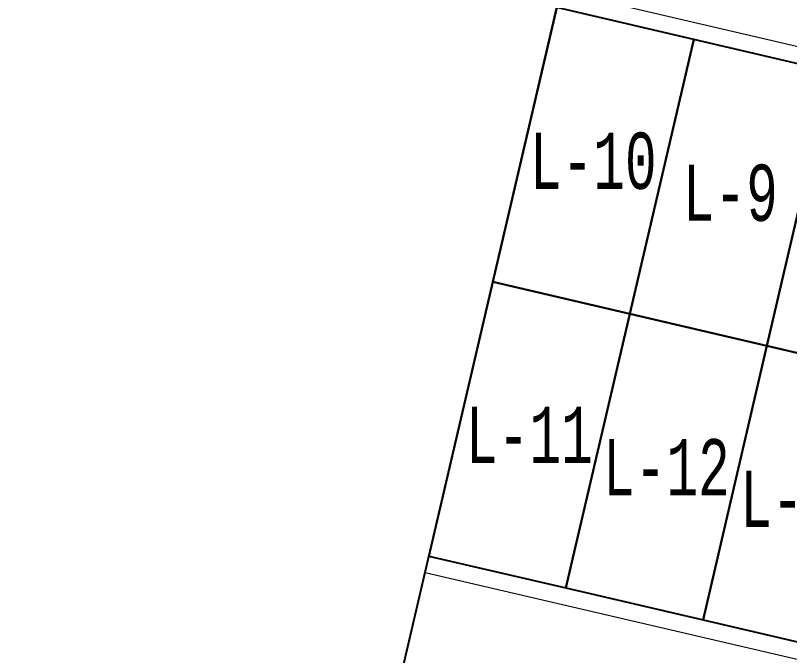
# Model space of a CAD drawing. Header units: millimetres. Extents: x 474016 to 477875, y 2288607 to 2292200.
# Drawn here: x 474183.8 to 474252.5, y 2289692.6 to 2289749.4 of the extents above; entities that cross this region are included whole.
import ezdxf
from ezdxf.enums import TextEntityAlignment as Align

# ---------------------------------------------------------------- set-up
doc = ezdxf.new("R2010")
doc.units = ezdxf.units.MM
doc.header["$LTSCALE"] = 50
for name, color, linetype, lineweight in [('BANQUETA', 251, 'Continuous', 5), ('LOTES', 6, 'Continuous', 15), ('MANZANAS', 4, 'Continuous', 15)]:
    doc.layers.add(name, color=color, linetype=linetype, lineweight=lineweight)
for name, color, linetype in [('CVL_LOTIF', 1, 'Continuous'), ('POLIG. FISICO-TOPOGRAF', 194, 'Continuous'), ('POLIGONALGRAL', 7, 'Continuous')]:
    doc.layers.add(name, color=color, linetype=linetype)
doc.layers.add('MZ Y LT', color=7, linetype='Continuous', lineweight=13, true_color=0x0d2bf2)
doc.styles.add('MONOTXT4', font='MONOTXT4.shx', dxfattribs={"width": 0.55})

msp = doc.modelspace()

# ---------------------------------------------------------------- linework, layer by layer
msp.add_lwpolyline([(474015.964, 2288823.713), (474235.189, 2289764.407)])
at = {"layer": 'BANQUETA'}
msp.add_lwpolyline([(474220.163, 2289699.929), (474341.901, 2289671.558, 0.414214), (474344.303, 2289673.052), (474355.424, 2289720.773, 0.414214), (474353.93, 2289723.175), (474232.192, 2289751.546)], format="xyb", dxfattribs=at)
at = {"layer": 'CVL_LOTIF'}
for points in [[(474244.025, 2289747.248), (474231.852, 2289750.085), (474226.177, 2289725.737), (474238.351, 2289722.9)], [(474256.199, 2289744.411), (474244.025, 2289747.248), (474238.351, 2289722.9), (474250.525, 2289720.063)], [(474268.373, 2289741.574), (474256.199, 2289744.411), (474250.525, 2289720.063), (474262.699, 2289717.226)], [(474238.351, 2289722.9), (474226.177, 2289725.737), (474220.503, 2289701.39), (474232.677, 2289698.553)], [(474250.525, 2289720.063), (474238.351, 2289722.9), (474232.677, 2289698.553), (474244.851, 2289695.715)], [(474262.699, 2289717.226), (474250.525, 2289720.063), (474244.851, 2289695.715), (474257.025, 2289692.878)]]:
    msp.add_lwpolyline(points, close=True, dxfattribs=at)
at = {"layer": 'LOTES'}
for p, q in [((474238.351, 2289722.9), (474244.025, 2289747.248)), ((474250.525, 2289720.063), (474256.199, 2289744.411)), ((474232.677, 2289698.553), (474238.351, 2289722.9)), ((474244.851, 2289695.715), (474250.525, 2289720.063))]:
    msp.add_line(p, q, dxfattribs=at)
at = {"layer": 'MANZANAS'}
msp.add_lwpolyline([(474015.964, 2288823.713), (474235.189, 2289764.407), (474345.027, 2290122.777)], dxfattribs=at)
at = {"layer": 'POLIG. FISICO-TOPOGRAF'}
msp.add_lwpolyline([(474142.508, 2288807.157), (474015.964, 2288823.713), (474235.189, 2289764.407), (474514.9, 2290677.025), (474993.885, 2291112.494), (475533.744, 2290888.924), (474404.538, 2289616.523), (474693.544, 2289380.89), (474519.469, 2288757.839), (474392.255, 2288774.482)], dxfattribs=at)
at = {"layer": 'POLIGONALGRAL', "color": 3}
msp.add_lwpolyline([(474015.964, 2288823.713), (474235.189, 2289764.407), (474345.027, 2290122.777), (474674.083, 2289920.248), (474404.538, 2289616.523), (474693.544, 2289380.89), (474519.469, 2288757.839)], close=True, dxfattribs=at)

# ---------------------------------------------------------------- texts
at = {"layer": 'MZ Y LT', "lineweight": 13, "style": 'MONOTXT4', "width": 0.65}
for s, p in [('L-10', (474235.101, 2289736.492)), ('L-9', (474247.275, 2289733.655)), ('L-11', (474229.427, 2289712.145)), ('L-12', (474241.601, 2289709.308)), ('L-13', (474253.775, 2289706.471))]:
    msp.add_text(s, height=5, dxfattribs=at).set_placement(p, align=Align.MIDDLE)

doc.saveas('drawing.dxf')
